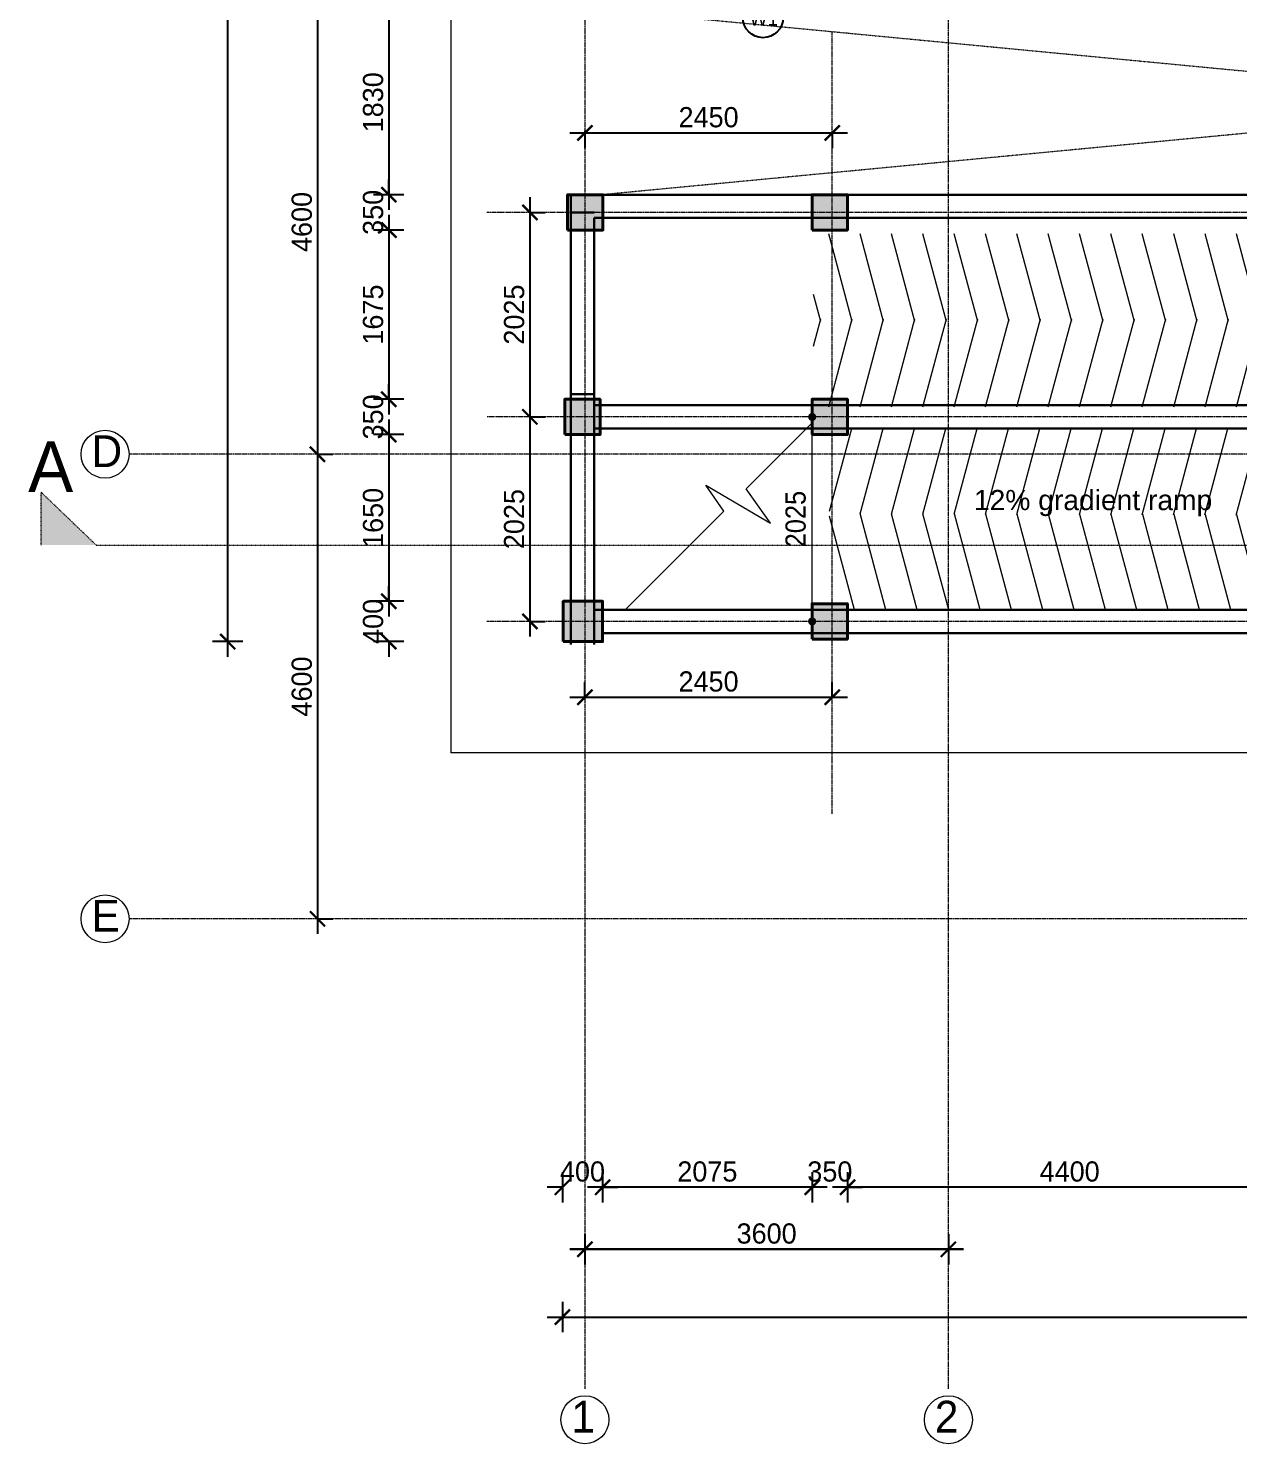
# Model space of a CAD drawing. Header units: inches. Extents: x -3071 to 2534411, y -17796 to 388172.
# Drawn here: x 1663133 to 1675120, y 290799 to 304814 of the extents above; entities that cross this region are included whole.
import ezdxf
from ezdxf.enums import TextEntityAlignment as Align

# ---------------------------------------------------------------- set-up
doc = ezdxf.new("R2010")
doc.units = ezdxf.units.IN
doc.header["$MEASUREMENT"] = 0
for name, pattern in [('ACAD_ISO08W100', [36, 24, -3, 6, -3]), ('DASHDOT2', [12.7, 6.35, -3.175, 0, -3.175]), ('DASHED', [0.75, 0.5, -0.25])]:
    doc.linetypes.add(name, pattern=pattern)
for name, color, linetype, lineweight in [('001-Archi-Opening Tags', 14, 'Continuous', 25), ('A .4 col', 5, 'Continuous', 40), ('A 0.05 hatch', 252, 'Continuous', 5), ('A 0.18 steps', 6, 'Continuous', 18), ('cen', 50, 'ACAD_ISO08W100', 5), ('dotted line', 1, 'DASHED', 9), ('Grid Tag', 6, 'Continuous', 20), ('p1 walls stone outline', 4, 'Continuous', 30), ('section', 6, 'DASHDOT2', 20), ('text', 7, 'Continuous', 25)]:
    doc.layers.add(name, color=color, linetype=linetype, lineweight=lineweight)
doc.styles.add('AERIAL', font='arial.ttf', dxfattribs={"height": 10})
doc.styles.add('Archi 100', font='GOTHIC.TTF', dxfattribs={"height": 200})
doc.styles.add('ARIAL', font='arial.ttf', dxfattribs={"width": 0.9})
doc.styles.add('CG', font='GOTHIC.TTF', dxfattribs={"height": 40})
doc.styles.get("Standard").update_dxf_attribs({"font": 'GOTHIC.TTF'})
doc.dimstyles.new('Archi 100', dxfattribs={"dimtxt": 200, "dimasz": 150, "dimexe": 150, "dimexo": 300, "dimgap": 50, "dimtad": 1, "dimdec": 0, "dimrnd": 5, "dimzin": 0, "dimdsep": 46, "dimtxsty": 'Archi 100', "dimblk": 'ARCHTICK', "dimcen": 0.09, "dimdle": 150, "dimclrd": 256, "dimclre": 256, "dimclrt": 256, "dimadec": 0, "dimazin": 0, "dimtfac": 1, "dimtdec": 0, "dimtix": 1, "dimtofl": 0, "dimtmove": 0, "dimatfit": 3, "dimfxl": 150, "dimfxlon": 1, "dimtolj": 1, "dimtzin": 0, "dimlwd": -1, "dimlwe": -1, "dimarcsym": 0})
doc.dimstyles.new('el to el 200', dxfattribs={"dimtxt": 200, "dimasz": 80, "dimexe": 150, "dimexo": 150, "dimgap": 60, "dimtad": 1, "dimdec": 1, "dimlfac": -1, "dimrnd": 1, "dimdsep": 46, "dimtxsty": 'ARIAL', "dimblk": 'DOT', "dimcen": 1, "dimdle": 25, "dimse1": 1, "dimse2": 1, "dimclrd": 256, "dimclre": 256, "dimclrt": 256, "dimadec": 0, "dimazin": 0, "dimtfac": 1, "dimtdec": 1, "dimtix": 1, "dimtmove": 1, "dimatfit": 0, "dimfxl": 400, "dimfxlon": 1, "dimlwd": 9, "dimlwe": 9, "dimarcsym": 0})

# ---------------------------------------------------------------- blocks, each defined once
blk = doc.blocks.new('grid')
at = {"layer": 'Grid Tag', "linetype": 'Continuous', "ltscale": 30}
blk.add_circle((51, 48), 264, dxfattribs=at)
blk.add_attdef('GRID', (-143, -93), '', height=200)
blk = doc.blocks.new('_Dot')
at = {"color": 0, "linetype": 'ByBlock', "lineweight": -2}
blk.add_line((-0.5, 0), (-1, 0), dxfattribs=at)
at = {"color": 0, "linetype": 'ByBlock', "const_width": 0.5}
blk.add_lwpolyline([(-0.25, 0, 1), (0.25, 0, 1)], format="xyb", close=True, dxfattribs=at)
blk = doc.blocks.new('*D1266')
at = {"layer": 'Defpoints', "lineweight": 9, "ltscale": 20, "transparency": 16777216}
blk.add_line((1670896, 299021), (1670896, 300886), dxfattribs=at)
at = {"layer": 'Defpoints', "color": 0, "ltscale": 20, "transparency": 16777216}
for p in [(1670896, 300966), (1671071, 300966), (1671071, 298941)]:
    blk.add_point(p, dxfattribs=at)
at = {"layer": 'Defpoints', "lineweight": 9, "ltscale": 20, "transparency": 16777216, "xscale": 80, "yscale": 80, "zscale": 80}
for p, rotation in [((1670896, 300966), 89.9999999999999), ((1670896, 298941), 269.9999999999999)]:
    blk.add_blockref('_Dot', p, dxfattribs=dict(at, rotation=rotation))
at = {"layer": 'Defpoints', "ltscale": 20, "transparency": 16777216, "insert": (1670733, 299954), "char_height": 200, "attachment_point": 5, "rotation": 90, "style": 'ARIAL'}
blk.add_mtext('2025', dxfattribs=at)
blk = doc.blocks.new('window tag')
blk.add_circle((0, 0), 200)
at = {"style": 'Archi 100', "flags": 1}
for tag, p in [('WIDTH', (15, 174.5)), ('HEIGHT', (-4.5, -348.5))]:
    blk.add_attdef(tag, p, '', height=200, dxfattribs=at)
at = {"style": 'Archi 100'}
blk.add_attdef('SYMBOL', text='', height=200, dxfattribs=at).set_placement((8, -10.5), align=Align.MIDDLE_CENTER)
blk = doc.blocks.new('_ArchTick')
at = {"color": 0, "linetype": 'ByBlock', "const_width": 0.15}
blk.add_lwpolyline([(-0.5, -0.5), (0.5, 0.5)], dxfattribs=at)
blk = doc.blocks.new('*D1482')
at = {"transparency": 16777216}
for p, q in [((1666703, 305146), (1666703, 303016)), ((1666853, 304996), (1666553, 304996)), ((1666853, 303166), (1666553, 303166))]:
    blk.add_line(p, q, dxfattribs=at)
at = {"layer": 'Defpoints', "color": 0, "transparency": 16777216}
for p in [(1668445, 304996), (1666703, 303166), (1668473, 303166)]:
    blk.add_point(p, dxfattribs=at)
at = {"transparency": 16777216, "xscale": 150, "yscale": 150, "zscale": 150}
for p, rotation in [((1666703, 304996), 90), ((1666703, 303166), 270)]:
    blk.add_blockref('_ArchTick', p, dxfattribs=dict(at, rotation=rotation))
at = {"transparency": 16777216, "insert": (1666548, 304081), "char_height": 200, "attachment_point": 5, "rotation": 90, "style": 'Archi 100'}
blk.add_mtext('\\A1;1830', dxfattribs=at)
blk = doc.blocks.new('*D1483')
at = {"transparency": 16777216}
for p, q in [((1666703, 303166), (1666703, 303316)), ((1666853, 303166), (1666553, 303166)), ((1666853, 302816), (1666553, 302816)), ((1666703, 302816), (1666703, 302666))]:
    blk.add_line(p, q, dxfattribs=at)
at = {"layer": 'Defpoints', "color": 0, "transparency": 16777216}
for p in [(1668473, 303166), (1666703, 302816), (1668473, 302816)]:
    blk.add_point(p, dxfattribs=at)
at = {"transparency": 16777216, "xscale": 150, "yscale": 150, "zscale": 150}
for p, rotation in [((1666703, 303166), 270), ((1666703, 302816), 90)]:
    blk.add_blockref('_ArchTick', p, dxfattribs=dict(at, rotation=rotation))
at = {"transparency": 16777216, "insert": (1666548, 302991), "char_height": 200, "attachment_point": 5, "rotation": 90, "style": 'Archi 100'}
blk.add_mtext('\\A1;350', dxfattribs=at)
blk = doc.blocks.new('*D1484')
at = {"transparency": 16777216}
for p, q in [((1666703, 302966), (1666703, 300991)), ((1666853, 302816), (1666553, 302816)), ((1666853, 301141), (1666553, 301141))]:
    blk.add_line(p, q, dxfattribs=at)
at = {"layer": 'Defpoints', "color": 0, "transparency": 16777216}
for p in [(1668473, 302816), (1666703, 301141), (1668446, 301141)]:
    blk.add_point(p, dxfattribs=at)
at = {"transparency": 16777216, "xscale": 150, "yscale": 150, "zscale": 150}
for p, rotation in [((1666703, 302816), 90), ((1666703, 301141), 270)]:
    blk.add_blockref('_ArchTick', p, dxfattribs=dict(at, rotation=rotation))
at = {"transparency": 16777216, "insert": (1666548, 301979), "char_height": 200, "attachment_point": 5, "rotation": 90, "style": 'Archi 100'}
blk.add_mtext('\\A1;1675', dxfattribs=at)
blk = doc.blocks.new('*D1485')
at = {"transparency": 16777216}
for p, q in [((1666703, 301141), (1666703, 301291)), ((1666853, 301141), (1666553, 301141)), ((1666853, 300791), (1666553, 300791)), ((1666703, 300791), (1666703, 300641))]:
    blk.add_line(p, q, dxfattribs=at)
at = {"layer": 'Defpoints', "color": 0, "transparency": 16777216}
for p in [(1668446, 301141), (1666703, 300791), (1668446, 300791)]:
    blk.add_point(p, dxfattribs=at)
at = {"transparency": 16777216, "xscale": 150, "yscale": 150, "zscale": 150}
for p, rotation in [((1666703, 301141), 270), ((1666703, 300791), 90)]:
    blk.add_blockref('_ArchTick', p, dxfattribs=dict(at, rotation=rotation))
at = {"transparency": 16777216, "insert": (1666548, 300966), "char_height": 200, "attachment_point": 5, "rotation": 90, "style": 'Archi 100'}
blk.add_mtext('\\A1;350', dxfattribs=at)
blk = doc.blocks.new('*D1486')
at = {"transparency": 16777216}
for p, q in [((1666703, 300941), (1666703, 298991)), ((1666853, 300791), (1666553, 300791)), ((1666853, 299141), (1666553, 299141))]:
    blk.add_line(p, q, dxfattribs=at)
at = {"layer": 'Defpoints', "color": 0, "transparency": 16777216}
for p in [(1668446, 300791), (1666703, 299141), (1668431, 299141)]:
    blk.add_point(p, dxfattribs=at)
at = {"transparency": 16777216, "xscale": 150, "yscale": 150, "zscale": 150}
for p, rotation in [((1666703, 300791), 90), ((1666703, 299141), 270)]:
    blk.add_blockref('_ArchTick', p, dxfattribs=dict(at, rotation=rotation))
at = {"transparency": 16777216, "insert": (1666548, 299966), "char_height": 200, "attachment_point": 5, "rotation": 90, "style": 'Archi 100'}
blk.add_mtext('\\A1;1650', dxfattribs=at)
blk = doc.blocks.new('*D1487')
at = {"transparency": 16777216}
for p, q in [((1666703, 299141), (1666703, 299291)), ((1666853, 299141), (1666553, 299141)), ((1666853, 298741), (1666553, 298741)), ((1666703, 298741), (1666703, 298591))]:
    blk.add_line(p, q, dxfattribs=at)
at = {"layer": 'Defpoints', "color": 0, "transparency": 16777216}
for p in [(1668431, 299141), (1666703, 298741), (1668422, 298741)]:
    blk.add_point(p, dxfattribs=at)
at = {"transparency": 16777216, "xscale": 150, "yscale": 150, "zscale": 150}
for p, rotation in [((1666703, 299141), 270), ((1666703, 298741), 90)]:
    blk.add_blockref('_ArchTick', p, dxfattribs=dict(at, rotation=rotation))
at = {"transparency": 16777216, "insert": (1666548, 298941), "char_height": 200, "attachment_point": 5, "rotation": 90, "style": 'Archi 100'}
blk.add_mtext('\\A1;400', dxfattribs=at)
blk = doc.blocks.new('*D1490')
at = {"transparency": 16777216}
for p, q in [((1665997, 305346), (1665997, 300446)), ((1666147, 305196), (1665847, 305196)), ((1665997, 300596), (1666147, 300596))]:
    blk.add_line(p, q, dxfattribs=at)
at = {"layer": 'Defpoints', "color": 0, "transparency": 16777216}
for p in [(1668645, 305196), (1665997, 300596), (1665997, 300596)]:
    blk.add_point(p, dxfattribs=at)
at = {"transparency": 16777216, "xscale": 150, "yscale": 150, "zscale": 150}
for p, rotation in [((1665997, 305196), 90), ((1665997, 300596), 270)]:
    blk.add_blockref('_ArchTick', p, dxfattribs=dict(at, rotation=rotation))
at = {"transparency": 16777216, "insert": (1665842, 302896), "char_height": 200, "attachment_point": 5, "rotation": 90, "style": 'Archi 100'}
blk.add_mtext('\\A1;4600', dxfattribs=at)
blk = doc.blocks.new('*D1491')
at = {"transparency": 16777216}
for p, q in [((1665997, 300746), (1665997, 295846)), ((1665997, 300596), (1666147, 300596)), ((1665997, 295996), (1666147, 295996))]:
    blk.add_line(p, q, dxfattribs=at)
at = {"layer": 'Defpoints', "color": 0, "transparency": 16777216}
for p in [(1665997, 300596), (1665997, 295996), (1665997, 295996)]:
    blk.add_point(p, dxfattribs=at)
at = {"transparency": 16777216, "xscale": 150, "yscale": 150, "zscale": 150}
for p, rotation in [((1665997, 300596), 90), ((1665997, 295996), 270)]:
    blk.add_blockref('_ArchTick', p, dxfattribs=dict(at, rotation=rotation))
at = {"transparency": 16777216, "insert": (1665842, 298296), "char_height": 200, "attachment_point": 5, "rotation": 90, "style": 'Archi 100'}
blk.add_mtext('\\A1;4600', dxfattribs=at)
blk = doc.blocks.new('*D1269')
at = {"transparency": 16777216}
for p, q in [((1665107, 313046), (1665107, 298591)), ((1665257, 312896), (1664957, 312896)), ((1665257, 298741), (1664957, 298741))]:
    blk.add_line(p, q, dxfattribs=at)
at = {"layer": 'Defpoints', "color": 0, "transparency": 16777216}
for p in [(1668486, 312896), (1665107, 298741), (1668472, 298741)]:
    blk.add_point(p, dxfattribs=at)
at = {"transparency": 16777216, "xscale": 150, "yscale": 150, "zscale": 150}
for p, rotation in [((1665107, 312896), 90), ((1665107, 298741), 270)]:
    blk.add_blockref('_ArchTick', p, dxfattribs=dict(at, rotation=rotation))
at = {"transparency": 16777216, "insert": (1664952, 305819), "char_height": 200, "attachment_point": 5, "rotation": 90, "style": 'Archi 100'}
blk.add_mtext('\\A1;14155', dxfattribs=at)
blk = doc.blocks.new('*D1542')
at = {"transparency": 16777216}
for p, q in [((1671246, 293488), (1671246, 293188)), ((1675646, 293488), (1675646, 293188)), ((1675796, 293338), (1671096, 293338))]:
    blk.add_line(p, q, dxfattribs=at)
at = {"layer": 'Defpoints', "color": 0, "transparency": 16777216}
for p in [(1671246, 298766), (1675646, 298766), (1671246, 293338)]:
    blk.add_point(p, dxfattribs=at)
at = {"transparency": 16777216, "xscale": 150, "yscale": 150, "zscale": 150, "rotation": 180}
blk.add_blockref('_ArchTick', (1671246, 293338), dxfattribs=at)
at = {"transparency": 16777216, "xscale": 150, "yscale": 150, "zscale": 150}
blk.add_blockref('_ArchTick', (1675646, 293338), dxfattribs=at)
at = {"transparency": 16777216, "insert": (1673446, 293493), "char_height": 200, "attachment_point": 5, "style": 'Archi 100'}
blk.add_mtext('\\A1;4400', dxfattribs=at)
blk = doc.blocks.new('*D1543')
at = {"transparency": 16777216}
for p, q in [((1670896, 293488), (1670896, 293188)), ((1671246, 293488), (1671246, 293188)), ((1670896, 293338), (1670746, 293338)), ((1671246, 293338), (1671396, 293338))]:
    blk.add_line(p, q, dxfattribs=at)
at = {"layer": 'Defpoints', "color": 0, "transparency": 16777216}
for p in [(1670896, 298766), (1671246, 298766), (1670896, 293338)]:
    blk.add_point(p, dxfattribs=at)
at = {"transparency": 16777216, "xscale": 150, "yscale": 150, "zscale": 150}
blk.add_blockref('_ArchTick', (1670896, 293338), dxfattribs=at)
at = {"transparency": 16777216, "xscale": 150, "yscale": 150, "zscale": 150, "rotation": 180}
blk.add_blockref('_ArchTick', (1671246, 293338), dxfattribs=at)
at = {"transparency": 16777216, "insert": (1671071, 293493), "char_height": 200, "attachment_point": 5, "style": 'Archi 100'}
blk.add_mtext('\\A1;350', dxfattribs=at)
blk = doc.blocks.new('*D1544')
at = {"transparency": 16777216}
for p, q in [((1668821, 293488), (1668821, 293188)), ((1670896, 293488), (1670896, 293188)), ((1671046, 293338), (1668671, 293338))]:
    blk.add_line(p, q, dxfattribs=at)
at = {"layer": 'Defpoints', "color": 0, "transparency": 16777216}
for p in [(1668821, 298741), (1670896, 298766), (1668821, 293338)]:
    blk.add_point(p, dxfattribs=at)
at = {"transparency": 16777216, "xscale": 150, "yscale": 150, "zscale": 150, "rotation": 180}
blk.add_blockref('_ArchTick', (1668821, 293338), dxfattribs=at)
at = {"transparency": 16777216, "xscale": 150, "yscale": 150, "zscale": 150}
blk.add_blockref('_ArchTick', (1670896, 293338), dxfattribs=at)
at = {"transparency": 16777216, "insert": (1669858, 293493), "char_height": 200, "attachment_point": 5, "style": 'Archi 100'}
blk.add_mtext('\\A1;2075', dxfattribs=at)
blk = doc.blocks.new('*D1545')
at = {"transparency": 16777216}
for p, q in [((1668422, 293488), (1668422, 293188)), ((1668821, 293488), (1668821, 293188)), ((1668422, 293338), (1668272, 293338)), ((1668821, 293338), (1668971, 293338))]:
    blk.add_line(p, q, dxfattribs=at)
at = {"layer": 'Defpoints', "color": 0, "transparency": 16777216}
for p in [(1668422, 298741), (1668821, 298741), (1668422, 293338)]:
    blk.add_point(p, dxfattribs=at)
at = {"transparency": 16777216, "xscale": 150, "yscale": 150, "zscale": 150}
blk.add_blockref('_ArchTick', (1668422, 293338), dxfattribs=at)
at = {"transparency": 16777216, "xscale": 150, "yscale": 150, "zscale": 150, "rotation": 180}
blk.add_blockref('_ArchTick', (1668821, 293338), dxfattribs=at)
at = {"transparency": 16777216, "insert": (1668621, 293493), "char_height": 200, "attachment_point": 5, "style": 'Archi 100'}
blk.add_mtext('\\A1;400', dxfattribs=at)
blk = doc.blocks.new('*D1556')
at = {"transparency": 16777216}
for p, q in [((1668645, 292874), (1668645, 292574)), ((1672245, 292874), (1672245, 292574)), ((1668495, 292724), (1672395, 292724))]:
    blk.add_line(p, q, dxfattribs=at)
at = {"layer": 'Defpoints', "color": 0, "transparency": 16777216}
for p in [(1668645, 298941), (1672245, 298941), (1672245, 292724)]:
    blk.add_point(p, dxfattribs=at)
at = {"transparency": 16777216, "xscale": 150, "yscale": 150, "zscale": 150, "rotation": 180}
blk.add_blockref('_ArchTick', (1668645, 292724), dxfattribs=at)
at = {"transparency": 16777216, "xscale": 150, "yscale": 150, "zscale": 150}
blk.add_blockref('_ArchTick', (1672245, 292724), dxfattribs=at)
at = {"transparency": 16777216, "insert": (1670445, 292879), "char_height": 200, "attachment_point": 5, "style": 'Archi 100'}
blk.add_mtext('\\A1;3600', dxfattribs=at)
blk = doc.blocks.new('*D1557')
at = {"transparency": 16777216}
for p, q in [((1668645, 292874), (1668645, 292574)), ((1672245, 292874), (1672245, 292574)), ((1672395, 292724), (1668495, 292724))]:
    blk.add_line(p, q, dxfattribs=at)
at = {"layer": 'Defpoints', "color": 0, "transparency": 16777216}
for p in [(1668645, 298941), (1672245, 298941), (1668645, 292724)]:
    blk.add_point(p, dxfattribs=at)
at = {"transparency": 16777216, "xscale": 150, "yscale": 150, "zscale": 150, "rotation": 180}
blk.add_blockref('_ArchTick', (1668645, 292724), dxfattribs=at)
at = {"transparency": 16777216, "xscale": 150, "yscale": 150, "zscale": 150}
blk.add_blockref('_ArchTick', (1672245, 292724), dxfattribs=at)
at = {"transparency": 16777216, "insert": (1670445, 292879), "char_height": 200, "attachment_point": 5, "style": 'Archi 100'}
blk.add_mtext('\\A1;3600', dxfattribs=at)
blk = doc.blocks.new('*D1270')
at = {"transparency": 16777216}
for p, q in [((1668422, 292203), (1668422, 291903)), ((1707495, 292203), (1707495, 291903)), ((1668272, 292053), (1707645, 292053))]:
    blk.add_line(p, q, dxfattribs=at)
at = {"layer": 'Defpoints', "color": 0, "transparency": 16777216}
for p in [(1668422, 298741), (1707495, 295796), (1707495, 292053)]:
    blk.add_point(p, dxfattribs=at)
at = {"transparency": 16777216, "xscale": 150, "yscale": 150, "zscale": 150, "rotation": 180}
blk.add_blockref('_ArchTick', (1668422, 292053), dxfattribs=at)
at = {"transparency": 16777216, "xscale": 150, "yscale": 150, "zscale": 150}
blk.add_blockref('_ArchTick', (1707495, 292053), dxfattribs=at)
at = {"transparency": 16777216, "insert": (1687958, 292208), "char_height": 200, "attachment_point": 5, "style": 'Archi 100'}
blk.add_mtext('\\A1;39075', dxfattribs=at)
blk = doc.blocks.new('*D1718')
at = {"transparency": 16777216}
for p, q in [((1668100, 303141), (1668100, 300816)), ((1668100, 302991), (1668250, 302991)), ((1668100, 300966), (1668250, 300966))]:
    blk.add_line(p, q, dxfattribs=at)
at = {"layer": 'Defpoints', "color": 0, "transparency": 16777216}
for p in [(1667994, 302991), (1667994, 300966), (1668100, 300966)]:
    blk.add_point(p, dxfattribs=at)
at = {"transparency": 16777216, "xscale": 150, "yscale": 150, "zscale": 150}
for p, rotation in [((1668100, 302991), 90), ((1668100, 300966), 270)]:
    blk.add_blockref('_ArchTick', p, dxfattribs=dict(at, rotation=rotation))
at = {"transparency": 16777216, "insert": (1667945, 301979), "char_height": 200, "attachment_point": 5, "rotation": 90, "style": 'Archi 100'}
blk.add_mtext('\\A1;2025', dxfattribs=at)
blk = doc.blocks.new('*D1719')
at = {"transparency": 16777216}
for p, q in [((1668100, 301116), (1668100, 298791)), ((1668100, 300966), (1668250, 300966)), ((1668100, 298941), (1668250, 298941))]:
    blk.add_line(p, q, dxfattribs=at)
at = {"layer": 'Defpoints', "color": 0, "transparency": 16777216}
for p in [(1667994, 300966), (1668100, 298941), (1668100, 298941)]:
    blk.add_point(p, dxfattribs=at)
at = {"transparency": 16777216, "xscale": 150, "yscale": 150, "zscale": 150}
for p, rotation in [((1668100, 300966), 90), ((1668100, 298941), 270)]:
    blk.add_blockref('_ArchTick', p, dxfattribs=dict(at, rotation=rotation))
at = {"transparency": 16777216, "insert": (1667945, 299954), "char_height": 200, "attachment_point": 5, "rotation": 90, "style": 'Archi 100'}
blk.add_mtext('\\A1;2025', dxfattribs=at)
blk = doc.blocks.new('*D1720')
at = {"transparency": 16777216}
for p, q in [((1668495, 303777), (1671245, 303777)), ((1668645, 303798), (1668645, 303627)), ((1671095, 303798), (1671095, 303627))]:
    blk.add_line(p, q, dxfattribs=at)
at = {"layer": 'Defpoints', "color": 0, "transparency": 16777216}
for p in [(1668645, 304098), (1671095, 304098), (1671095, 303777)]:
    blk.add_point(p, dxfattribs=at)
at = {"transparency": 16777216, "xscale": 150, "yscale": 150, "zscale": 150, "rotation": 180}
blk.add_blockref('_ArchTick', (1668645, 303777), dxfattribs=at)
at = {"transparency": 16777216, "xscale": 150, "yscale": 150, "zscale": 150}
blk.add_blockref('_ArchTick', (1671095, 303777), dxfattribs=at)
at = {"transparency": 16777216, "insert": (1669870, 303932), "char_height": 200, "attachment_point": 5, "style": 'Archi 100'}
blk.add_mtext('\\A1;2450', dxfattribs=at)
blk = doc.blocks.new('*D1721')
at = {"transparency": 16777216}
for p, q in [((1668645, 298190), (1668645, 298340)), ((1671095, 298190), (1671095, 298340)), ((1668495, 298190), (1671245, 298190))]:
    blk.add_line(p, q, dxfattribs=at)
at = {"layer": 'Defpoints', "color": 0, "transparency": 16777216}
for p in [(1671095, 298190), (1668645, 298077), (1671095, 298077)]:
    blk.add_point(p, dxfattribs=at)
at = {"transparency": 16777216, "xscale": 150, "yscale": 150, "zscale": 150, "rotation": 180}
blk.add_blockref('_ArchTick', (1668645, 298190), dxfattribs=at)
at = {"transparency": 16777216, "xscale": 150, "yscale": 150, "zscale": 150}
blk.add_blockref('_ArchTick', (1671095, 298190), dxfattribs=at)
at = {"transparency": 16777216, "insert": (1669870, 298345), "char_height": 200, "attachment_point": 5, "style": 'Archi 100'}
blk.add_mtext('\\A1;2450', dxfattribs=at)

msp = doc.modelspace()

# ---------------------------------------------------------------- hatches: boundary and pattern name
at = {"layer": 'A .4 col', "linetype": 'Continuous'}
h = msp.add_hatch(color=256, dxfattribs=at)
h.dxf.hatch_style = 1
h.paths.add_polyline_path([(1668473.32, 302816.01), (1668823.32, 302816.01), (1668823.32, 303166.01), (1668473.32, 303166.01)])
h = msp.add_hatch(color=256, dxfattribs=at)
h.dxf.hatch_style = 1
h.paths.add_polyline_path([(1670895.55, 302816.01), (1671245.55, 302816.01), (1671245.55, 303166.01), (1670895.55, 303166.01)])
h = msp.add_hatch(color=256, dxfattribs=at)
h.dxf.hatch_style = 1
h.paths.add_polyline_path([(1668445.55, 300791.02), (1668795.55, 300791.02), (1668795.55, 301141.02), (1668445.55, 301141.02)])
h = msp.add_hatch(color=256, dxfattribs=at)
h.dxf.hatch_style = 1
h.paths.add_polyline_path([(1670895.55, 300791.01), (1671245.55, 300791.01), (1671245.55, 301141.01), (1670895.55, 301141.01)])
h = msp.add_hatch(color=256, dxfattribs=at)
h.dxf.hatch_style = 1
h.paths.add_polyline_path([(1668420.55, 298741.02), (1668820.55, 298741.02), (1668820.55, 299141.02), (1668420.55, 299141.02)])
h = msp.add_hatch(color=256, dxfattribs=at)
h.dxf.hatch_style = 1
h.paths.add_polyline_path([(1670895.55, 298766.02), (1671245.55, 298766.02), (1671245.55, 299116.02), (1670895.55, 299116.02)])
at = {"layer": 'A 0.05 hatch'}
h = msp.add_hatch(dxfattribs=at)
h.set_pattern_fill('_USER', color=256, scale=300, angle=285, style=0, pattern_type=0)
h.set_pattern_definition([(105, (1838850.58, 448543.28), (-289.77775, -77.6457), [])])
h.paths.add_polyline_path([(1676265.37, 302779.13), (1676265.37, 302654.12), (1676040.37, 302654.12), (1676040.37, 302779.13), (1670910.36, 302779.13), (1670910.36, 301909.13), (1688215.37, 301909.13), (1688215.37, 302779.13)])
h = msp.add_hatch(dxfattribs=at)
h.set_pattern_fill('_USER', color=256, scale=300, angle=285, style=0, pattern_type=0)
h.set_pattern_definition([(255, (1838850.58, 155301.87), (-289.77775, 77.6457), [])])
h.paths.add_polyline_path([(1676265.37, 301066.02), (1676265.37, 301191.02), (1676040.37, 301191.02), (1676040.37, 301066.02), (1670910.36, 301066.02), (1670910.36, 301936.02), (1688215.37, 301936.02), (1688215.37, 301066.02)])
h = msp.add_hatch(dxfattribs=at)
h.set_pattern_fill('_USER', color=256, scale=300, angle=285, style=0, pattern_type=0)
h.set_pattern_definition([(75, (1671052.7, 299976.02), (289.778, -77.6457), [])])
h.paths.add_polyline_path([(1676045.55, 300850.74), (1676045.55, 300741.02), (1675820.55, 300741.02), (1675820.55, 300850.75), (1671067.71, 300851.02), (1671067.71, 300006.02), (1688372.71, 299953.52), (1688372.71, 300850.04), (1676377.71, 300850.72), (1676377.71, 300741.02), (1676152.71, 300741.02), (1676152.71, 300850.73)])
h = msp.add_hatch(dxfattribs=at)
h.set_pattern_fill('_USER', color=256, scale=300, angle=285, style=0, pattern_type=0)
h.set_pattern_definition([(285, (1671052.7, 300038.8), (289.778, 77.6457), [])])
h.paths.add_polyline_path([(1683072.71, 299166.02), (1683522.71, 299166.02), (1683522.71, 299056.02), (1688372.71, 299056.02), (1688372.71, 299953.52), (1671067.71, 300008.79), (1671067.71, 299056.02), (1675872.71, 299056.02), (1675872.71, 299166.02), (1676322.71, 299166.02), (1676322.71, 299056.02), (1683072.71, 299056.02)])
at = {"layer": 'section'}
msp.add_hatch(color=256, dxfattribs=at).paths.add_polyline_path([(1663261.12, 300219.04), (1663261.12, 299696.69), (1663804.72, 299696.69)])

# ---------------------------------------------------------------- linework, layer by layer
at = {"layer": 'A .4 col', "linetype": 'Continuous'}
for points in [[(1668473.32, 302816.01), (1668823.32, 302816.01), (1668823.32, 303166.01), (1668473.32, 303166.01)], [(1670895.55, 302816.01), (1671245.55, 302816.01), (1671245.55, 303166.01), (1670895.55, 303166.01)], [(1668445.55, 300791.02), (1668795.55, 300791.02), (1668795.55, 301141.02), (1668445.55, 301141.02)], [(1670895.55, 300791.01), (1671245.55, 300791.01), (1671245.55, 301141.01), (1670895.55, 301141.01)], [(1668430.55, 298741.02), (1668820.55, 298741.02), (1668820.55, 299141.02), (1668430.55, 299141.02)], [(1670895.55, 298766.02), (1671245.55, 298766.02), (1671245.55, 299116.02), (1670895.55, 299116.02)]]:
    msp.add_lwpolyline(points, close=True, dxfattribs=at)
at = {"layer": 'A 0.18 steps', "ltscale": 20}
for p, q in [((1670243.78, 300254.62), (1670895.55, 300906.39)), ((1670020.16, 300031.01), (1669844.4, 300289.47)), ((1669844.4, 300289.47), (1670484.5, 299913.5)), ((1670484.5, 299913.5), (1670243.78, 300254.62)), ((1669045.18, 299056.02), (1670020.16, 300031.01))]:
    msp.add_line(p, q, dxfattribs=at)
at = {"layer": 'cen', "ltscale": 2}
for p, q in [((1668645.4, 318285.53), (1668645.4, 291341.37)), ((1672245.4, 291341.37), (1672245.4, 318285.53)), ((1671095.39, 297036.68), (1671095.39, 304781)), ((1692898.32, 302991.01), (1667672.6, 302991.01)), ((1692870.55, 300966.02), (1667672.6, 300966.02)), ((1711810.4, 300596.02), (1664130.4, 300596.02)), ((1692875.55, 298941.02), (1667672.6, 298941.02)), ((1711810.4, 295996.02), (1664130.4, 295996.02))]:
    msp.add_line(p, q, dxfattribs=at)
at = {"layer": 'dotted line', "linetype": 'Continuous', "ltscale": 1000}
for p in [(1667318.6, 313711.02), (1686520.4, 297641.02)]:
    msp.add_line(p, (1667318.6, 297641.02), dxfattribs=at)
at = {"layer": 'p1 walls stone outline'}
for p, q in [((1668505.55, 298711.02), (1668505.55, 303166.01)), ((1668505.55, 303166.01), (1688345.55, 303166.01)), ((1668505.55, 302991.02), (1668735.55, 302991.02)), ((1668735.55, 302936.01), (1668735.55, 298711.02)), ((1668735.55, 302936.01), (1688345.55, 302936.01)), ((1668505.55, 301191.14), (1668505.55, 299056.02)), ((1668505.55, 301191.14), (1668735.55, 301191.14)), ((1668735.55, 301081.02), (1678095.55, 301081.02)), ((1668735.55, 300851.02), (1678095.55, 300851.02)), ((1668735.55, 299056.02), (1668820.55, 299056.02)), ((1668735.55, 299056.02), (1688095.55, 299056.02)), ((1668820.55, 298826.02), (1688020.4, 298826.02))]:
    msp.add_line(p, q, dxfattribs=at)
at = {"layer": 'section'}
for p, q in [((1687995.4, 304996.01), (1668823.32, 303166.01)), ((1668845.4, 304996.01), (1687995.55, 303166.01)), ((1663261.12, 299696.69), (1663261.12, 300219.04)), ((1663261.12, 300219.04), (1663804.72, 299696.69)), ((1663804.72, 299696.69), (1711637.51, 299696.69))]:
    msp.add_line(p, q, dxfattribs=at)

# ---------------------------------------------------------------- block references
ref = msp.add_blockref('grid', (1663846.88, 300552.91), dxfattribs=dict(xscale=0.8987445155798923, yscale=0.8987445155798923, zscale=0.8987445155798923))
ref.add_attrib('GRID', 'D', (1663758.35, 300469.13), dxfattribs={"height": 314.56})
ref = msp.add_blockref('grid', (1663846.88, 295952.91), dxfattribs=dict(xscale=0.8987445155798923, yscale=0.8987445155798923, zscale=0.8987445155798923))
ref.add_attrib('GRID', 'E', (1663758.35, 295869.13), dxfattribs={"height": 314.56})
ref = msp.add_blockref('grid', (1668599.17, 290993.32), dxfattribs=dict(xscale=0.8987445155798923, yscale=0.8987445155798923, zscale=0.8987445155798923))
ref.add_attrib('GRID', '1', (1668510.64, 290909.54), dxfattribs={"height": 314.56})
ref = msp.add_blockref('grid', (1672199.17, 290993.32), dxfattribs=dict(xscale=0.8987445155798923, yscale=0.8987445155798923, zscale=0.8987445155798923))
ref.add_attrib('GRID', '2', (1672110.64, 290909.54), dxfattribs={"height": 314.56})
at = {"layer": '001-Archi-Opening Tags'}
ref = msp.add_blockref('window tag', (1670408.97, 304920.59), dxfattribs=at)
ref.add_attrib('SYMBOL', 'W1', dxfattribs={"layer": '0', "height": 140, "style": 'CG'}).set_placement((1670416.97, 304910.09), align=Align.MIDDLE_CENTER)

# ---------------------------------------------------------------- texts
at = {"layer": 'section', "insert": (1663354.18, 300472.62), "char_height": 500, "width": 2050.5885, "attachment_point": 5, "style": 'CG'}
msp.add_mtext('A', dxfattribs=at)
at = {"layer": 'text', "insert": (1672498.18, 300242.65), "char_height": 200, "width": 14192.8258, "attachment_point": 1, "style": 'AERIAL'}
msp.add_mtext('12% gradient ramp', dxfattribs=at)

# ---------------------------------------------------------------- dimensions: what is measured, and where the dimension line sits
for base, p1, p2, picture, middle in [((1665107.14, 298741.02), (1668486.37, 312896.01), (1668471.52, 298741.02), '*D1269', (1664952.11, 305818.52)), ((1668099.81, 300966.02), (1667993.88, 302991.01), (1667993.88, 300966.02), '*D1718', (1667944.78, 301978.52))]:
    dim = msp.add_linear_dim(base=base, p1=p1, p2=p2, angle=90, dimstyle='Archi 100')
    dim.commit()
    dim.dimension.update_dxf_attribs({"geometry": picture, "text_midpoint": middle})
for base, p1, p2, picture, middle in [((1665997.48, 300596.02), (1668645.4, 305196.01), (1665997.48, 300596.02), '*D1490', (1665842.45, 302896.01)), ((1666703.42, 303166.01), (1668445.4, 304996.01), (1668473.32, 303166.01), '*D1482', (1666548.39, 304081.01)), ((1666703.42, 302816.01), (1668473.32, 303166.01), (1668473.32, 302816.01), '*D1483', (1666548.39, 302991.01)), ((1666703.42, 301141.02), (1668473.32, 302816.01), (1668445.55, 301141.02), '*D1484', (1666548.39, 301978.52)), ((1666703.42, 300791.02), (1668445.55, 301141.02), (1668445.55, 300791.02), '*D1485', (1666548.39, 300966.02)), ((1668099.81, 298941.02), (1667993.88, 300966.02), (1668099.81, 298941.02), '*D1719', (1667944.78, 299953.52)), ((1666703.42, 299141.02), (1668445.55, 300791.02), (1668430.55, 299141.02), '*D1486', (1666548.39, 299966.02)), ((1665997.48, 295996.02), (1665997.48, 300596.02), (1665997.48, 295996.02), '*D1491', (1665842.45, 298296.02)), ((1666703.42, 298741.02), (1668430.55, 299141.02), (1668421.51, 298741.02), '*D1487', (1666548.39, 298941.02))]:
    dim = msp.add_linear_dim(base=base, p1=p1, p2=p2, angle=90, dimstyle='Archi 100', override={"dimtmove": 1})
    dim.commit()
    dim.dimension.update_dxf_attribs({"geometry": picture, "text_midpoint": middle})
for base, p1, p2, picture, middle in [((1671095.39, 303777.05), (1668645.4, 304097.94), (1671095.39, 304097.94), '*D1720', (1669870.4, 303932.08)), ((1707495.4, 292052.6), (1668421.51, 298741.02), (1707495.4, 295796.02), '*D1270', (1687958.46, 292207.63)), ((1671095.39, 298189.79), (1668645.4, 298076.54), (1671095.39, 298076.54), '*D1721', (1669870.4, 298344.82))]:
    dim = msp.add_linear_dim(base=base, p1=p1, p2=p2, dimstyle='Archi 100')
    dim.commit()
    dim.dimension.update_dxf_attribs({"geometry": picture, "text_midpoint": middle})
for base, p1, p2, picture, middle in [((1672245.4, 292724.42), (1668645.4, 298941.02), (1672245.4, 298941.02), '*D1556', (1670445.4, 292879.45)), ((1668645.4, 292724.42), (1672245.4, 298941.02), (1668645.4, 298941.02), '*D1557', (1670445.4, 292879.45)), ((1668421.51, 293337.68), (1668820.55, 298741.02), (1668421.51, 298741.02), '*D1545', (1668621.03, 293492.71)), ((1668820.55, 293337.68), (1670895.55, 298766.02), (1668820.55, 298741.02), '*D1544', (1669858.05, 293492.71)), ((1670895.55, 293337.68), (1671245.55, 298766.02), (1670895.55, 298766.02), '*D1543', (1671070.55, 293492.71)), ((1671245.55, 293337.68), (1675645.55, 298766.02), (1671245.55, 298766.02), '*D1542', (1673445.55, 293492.71))]:
    dim = msp.add_linear_dim(base=base, p1=p1, p2=p2, dimstyle='Archi 100', override={"dimtmove": 1})
    dim.commit()
    dim.dimension.update_dxf_attribs({"geometry": picture, "text_midpoint": middle})
at = {"layer": 'Defpoints', "ltscale": 20}
dim = msp.add_linear_dim(base=(1670895.55, 300966.02), p1=(1671070.55, 298941.02), p2=(1671070.55, 300966.02), angle=90, dimstyle='el to el 200', dxfattribs=at)
dim.commit()
dim.dimension.update_dxf_attribs({"geometry": '*D1266', "text_midpoint": (1670733.43, 299953.52)})

doc.saveas('drawing.dxf')
